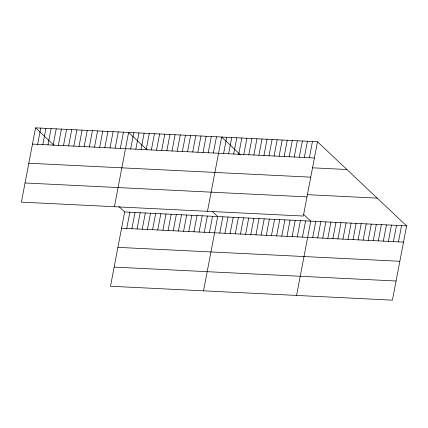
<?xml version="1.0" encoding="UTF-8"?>
<svg xmlns="http://www.w3.org/2000/svg" width="428" height="428" viewBox="0 0 428 428"><rect width="100%" height="100%" fill="white"/><g stroke="black" fill="none" stroke-linecap="round" stroke-linejoin="round"><path stroke-width="0.64" d="M35.572 127.844L21.4 202.128L303.334 216.044L317.506 141.759L35.572 127.844L54.051 145.29M37.643 144.338L40.74 128.1M42.811 144.594L45.908 128.352M47.979 144.851L51.076 128.609M53.147 145.108L56.245 128.865M58.315 145.359L61.413 129.117M63.483 145.616L66.586 129.374M68.657 145.873L71.754 129.631M73.825 146.125L76.922 129.882M78.993 146.381L82.09 130.139M84.161 146.638L87.258 130.396M89.329 146.89L92.427 130.647M94.497 147.146L97.595 130.904M99.665 147.403L102.763 131.161M104.833 147.655L107.936 131.412M110.007 147.911L113.104 131.669M115.175 148.168L118.272 131.926M120.343 148.425L123.441 132.182M114.437 206.719L128.609 132.434L147.088 149.88M130.679 148.933L133.777 132.691M135.847 149.19L138.945 132.948M118.781 206.403L124.666 211.956L110.494 286.241L392.428 300.156L406.6 225.872L317.506 141.759M141.015 149.442L144.118 133.199M126.736 228.456L129.834 212.213M146.189 149.698L149.286 133.456M131.904 228.707L135.002 212.465M151.357 149.955L154.454 133.713M137.072 228.964L140.17 212.721M156.525 150.207L159.623 133.964M142.24 229.221L145.338 212.978M161.693 150.463L164.791 134.221M147.409 229.472L150.506 213.235M166.861 150.72L169.959 134.478M152.577 229.729L155.674 213.486M172.029 150.972L175.127 134.729M157.745 229.986L160.842 213.743M177.197 151.228L180.3 134.986M162.913 230.243L166.016 214M182.371 151.485L185.468 135.243M168.086 230.494L171.184 214.251M187.539 151.737L190.637 135.499M173.254 230.751L176.352 214.508M192.707 151.994L195.805 135.751M178.423 231.008L181.52 214.765M197.875 152.25L200.973 136.008M183.591 231.259L186.688 215.017M203.043 152.507L206.141 136.264M188.759 231.516L191.856 215.273M208.211 152.759L211.309 136.516M193.927 231.773L197.024 215.53M213.379 153.015L216.482 136.773M199.095 232.024L202.198 215.782M207.478 211.314L221.651 137.03L240.547 154.872M204.268 232.281L207.366 216.038M223.598 153.518L226.696 137.276M209.436 232.538L212.534 216.295M228.643 153.77L231.741 137.527M203.53 290.831L217.702 216.547L212.24 211.395M233.688 154.016L236.786 137.773M219.773 233.046L222.87 216.803M238.733 154.267L241.831 138.025M224.941 233.303L228.038 217.06M243.778 154.513L246.876 138.271M230.109 233.554L233.207 217.317M248.823 154.765L251.921 138.522M235.277 233.811L238.38 217.568M253.868 155.011L256.966 138.768M240.45 234.068L243.548 217.825M258.913 155.262L262.011 139.02M245.619 234.325L248.716 218.082M263.958 155.514L267.056 139.271M250.787 234.576L253.884 218.334M269.003 155.76L272.101 139.517M255.955 234.833L259.052 218.59M274.048 156.011L277.146 139.769M261.123 235.09L264.22 218.847M279.093 156.257L282.191 140.015M266.291 235.341L269.389 219.099M284.139 156.509L287.236 140.266M271.459 235.598L274.562 219.355M289.184 156.755L292.281 140.512M276.632 235.855L279.73 219.612M294.229 157.006L297.326 140.764M281.801 236.106L284.898 219.864M299.274 157.253L302.371 141.01M286.969 236.363L290.066 220.12M304.319 157.504L307.416 141.261M292.137 236.62L295.234 220.377M309.364 157.75L312.461 141.513M297.305 236.871L300.403 220.629M302.473 237.128L305.571 220.885M296.572 295.427L310.744 221.142L303.602 214.401M312.686 237.631L315.789 221.388M317.731 237.882L320.834 221.64M322.776 238.129L325.879 221.891M327.821 238.38L330.924 222.137M332.872 238.631L335.969 222.389M337.917 238.878L341.014 222.635M342.962 239.129L346.059 222.886M348.007 239.375L351.104 223.132M353.052 239.626L356.15 223.384M358.097 239.873L361.195 223.63M363.142 240.124L366.24 223.881M368.187 240.37L371.285 224.128M373.232 240.622L376.33 224.379M378.277 240.868L381.375 224.63M383.322 241.119L386.42 224.877M388.367 241.371L391.465 225.128M393.412 241.617L396.51 225.374M398.457 241.868L401.555 225.626M32.475 144.086L314.409 158.002M312.221 167.803L346.91 169.515M28.82 163.239L310.755 177.155M307.197 194.66L377.202 198.116M25.054 182.975L306.988 196.891M124.666 211.956L406.6 225.872M121.563 228.199L403.502 242.114M117.909 247.352L399.848 261.267M114.148 267.088L396.082 281.003"/></g></svg>
